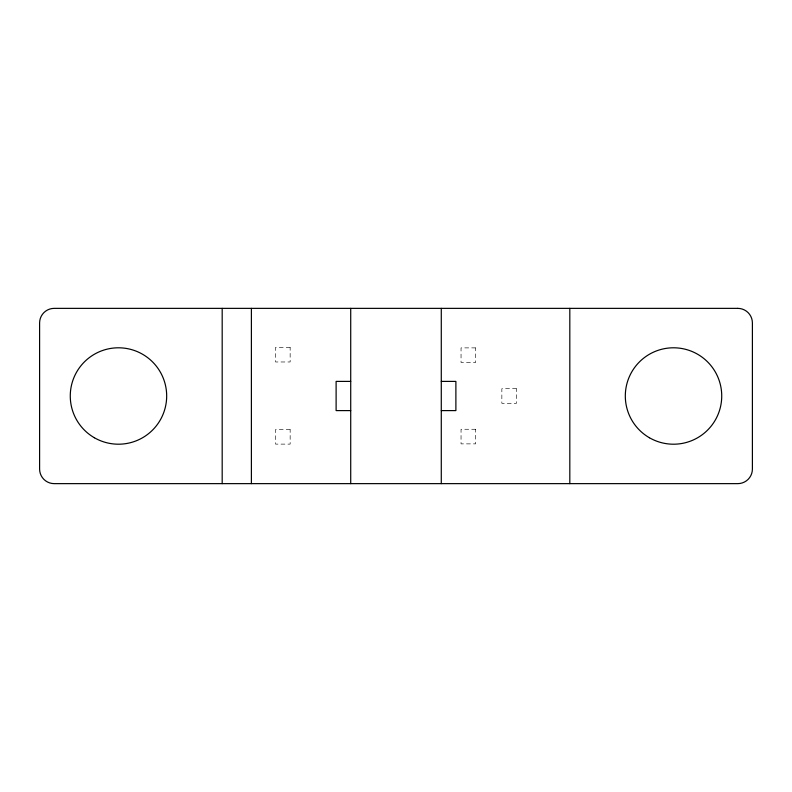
<?xml version="1.0" encoding="UTF-8"?>
<svg xmlns="http://www.w3.org/2000/svg" width="792" height="792" viewBox="0 0 792 792"><rect width="100%" height="100%" fill="white"/><g stroke="black" fill="none" stroke-linecap="round" stroke-linejoin="round"><path stroke-width="0.59" stroke-dasharray="3.96 2.97" d="M290.149 347.361L275.537 347.361L275.537 361.974L290.149 361.974L290.149 347.361M475.645 347.886L461.043 347.886L461.043 362.488L475.645 362.488L475.645 347.886M516.463 388.694L501.851 388.694L501.851 403.306L516.463 403.306L516.463 388.694M475.645 429.264L461.043 429.264L461.043 443.876L475.645 443.876L475.645 429.264M290.149 429.512L275.537 429.512L275.537 444.114L290.149 444.114L290.149 429.512"/><path stroke-width="1.19" d="M350.717 381.397L336.115 381.397L336.115 410.603L350.717 410.603M441.283 381.397L455.885 381.397L455.885 410.603L441.283 410.603M569.814 308.365L569.814 483.635M441.283 308.365L441.283 483.635M350.717 308.365L350.717 483.635M251.391 308.365L251.391 483.635M222.186 308.365L222.186 483.635M737.798 308.365L54.203 308.365A14.602 14.602 0 0 0 39.6 322.968L39.6 469.032A14.602 14.602 0 0 0 54.203 483.635L737.798 483.635A14.602 14.602 0 0 0 752.4 469.032L752.4 322.968A14.602 14.602 0 0 0 737.798 308.365M94.377 437.748A48.203 48.203 0 0 0 166.676 396A48.203 48.203 0 0 0 94.377 354.252A48.203 48.203 0 0 0 94.377 437.748M649.42 437.748A48.203 48.203 0 0 0 721.73 396A48.203 48.203 0 0 0 649.42 354.252A48.203 48.203 0 0 0 649.42 437.748"/></g></svg>
